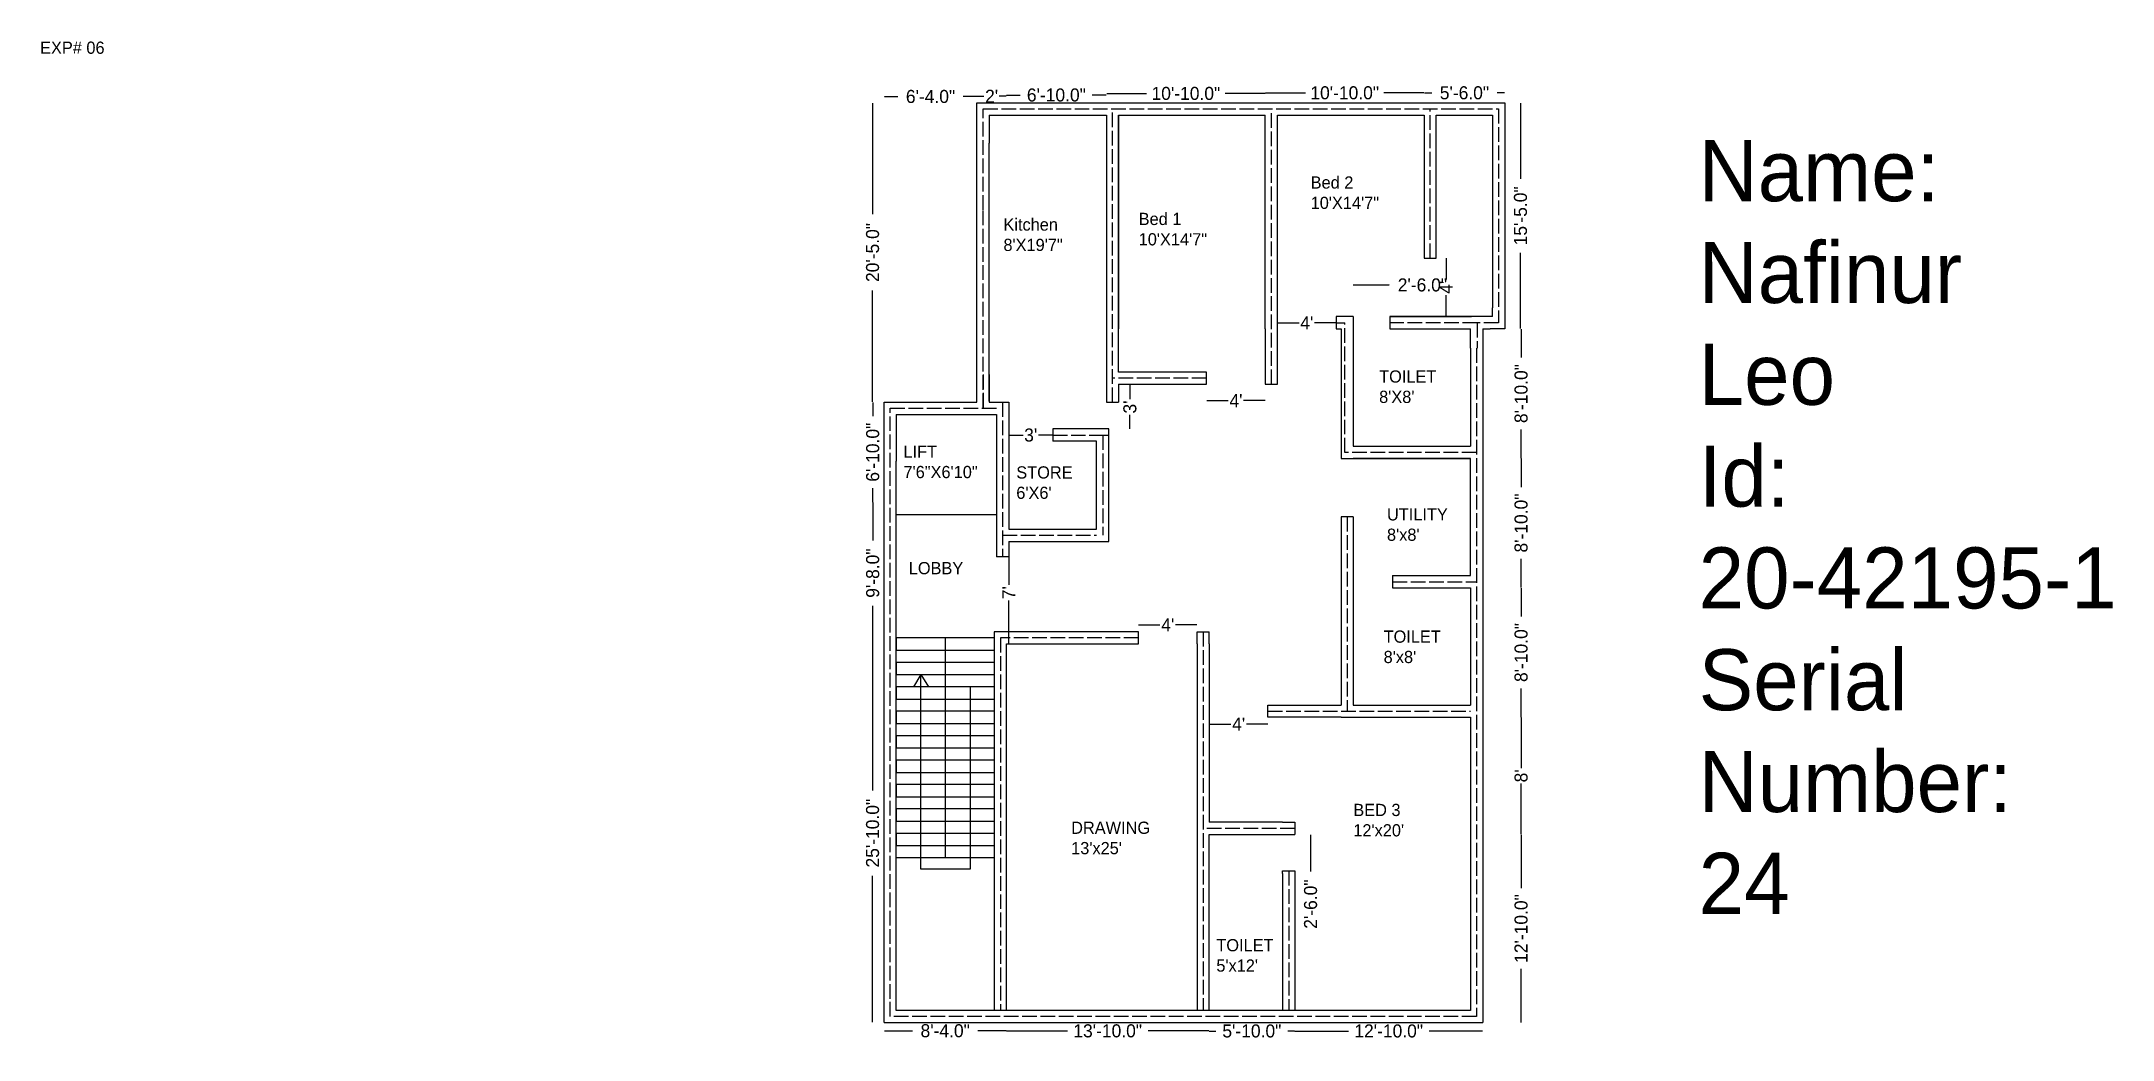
# Model space of a CAD drawing. Header units: feet. Extents: x -335 to 1361, y 86 to 903.
import ezdxf

# ---------------------------------------------------------------- set-up
doc = ezdxf.new("R2010")
doc.units = ezdxf.units.FT
doc.header["$MEASUREMENT"] = 0
doc.linetypes.add('ACAD_ISO02W100', pattern=[15, 12, -3])
doc.dimstyles.get("Standard").update_dxf_attribs({"dimtxt": 10.68, "dimasz": 0.18, "dimexe": 0.18, "dimexo": 0.0625, "dimgap": 0.09, "dimtad": 0, "dimdec": 1, "dimzin": 0, "dimdsep": 46, "dimlunit": 3, "dimtxsty": 'Standard', "dimcen": 0.09, "dimse1": 1, "dimse2": 1, "dimadec": 0, "dimazin": 0, "dimtfac": 1, "dimtdec": 1, "dimtofl": 0, "dimtmove": 0, "dimatfit": 3, "dimfxl": 1, "dimtolj": 1, "dimtzin": 0, "dimarcsym": 0})

# ---------------------------------------------------------------- blocks, each defined once
blk = doc.blocks.new('*D1')
at = {"color": 0, "lineweight": -2}
for p, q in [((355.3, 92.9), (378.3, 92.9)), ((454.9, 92.9), (431.9, 92.9))]:
    blk.add_line(p, q, dxfattribs=at)
at = {"color": 0}
for points in [[(355.3, 92.9), (355.3, 92.8), (355.1, 92.9)], [(454.9, 92.9), (454.9, 92.8), (455.1, 92.9)]]:
    blk.add_solid(points, dxfattribs=at)
at = {"layer": 'Defpoints', "color": 0}
for p in [(355.1, 99.6), (455.1, 99.6), (455.1, 92.9)]:
    blk.add_point(p, dxfattribs=at)
at = {"color": 0, "insert": (405.1, 92.9), "char_height": 10.68, "attachment_point": 5}
blk.add_mtext('\\A1;8\'-4.0"', dxfattribs=at)
blk = doc.blocks.new('*D2')
at = {"color": 0, "lineweight": -2}
for p, q in [((455.3, 92.8), (505.1, 92.8)), ((620.9, 92.8), (571.1, 92.8))]:
    blk.add_line(p, q, dxfattribs=at)
at = {"color": 0}
for points in [[(455.3, 92.8), (455.3, 92.8), (455.1, 92.8)], [(620.9, 92.8), (620.9, 92.8), (621.1, 92.8)]]:
    blk.add_solid(points, dxfattribs=at)
at = {"layer": 'Defpoints', "color": 0}
for p in [(455.1, 99.6), (621.1, 99.6), (621.1, 92.8)]:
    blk.add_point(p, dxfattribs=at)
at = {"color": 0, "insert": (538.1, 92.8), "char_height": 10.68, "attachment_point": 5}
blk.add_mtext('\\A1;13\'-10.0"', dxfattribs=at)
blk = doc.blocks.new('*D3')
at = {"color": 0, "lineweight": -2}
for p, q in [((621.3, 92.7), (626.6, 92.7)), ((690.9, 92.7), (685.5, 92.7))]:
    blk.add_line(p, q, dxfattribs=at)
at = {"color": 0}
for points in [[(621.3, 92.8), (621.3, 92.7), (621.1, 92.7)], [(690.9, 92.8), (690.9, 92.7), (691.1, 92.7)]]:
    blk.add_solid(points, dxfattribs=at)
at = {"layer": 'Defpoints', "color": 0}
for p in [(621.1, 99.6), (691.1, 99.6), (691.1, 92.7)]:
    blk.add_point(p, dxfattribs=at)
at = {"color": 0, "insert": (656.1, 92.7), "char_height": 10.68, "attachment_point": 5}
blk.add_mtext('\\A1;5\'-10.0"', dxfattribs=at)
blk = doc.blocks.new('*D4')
at = {"color": 0, "lineweight": -2}
for p, q in [((691.3, 92.7), (735.1, 92.7)), ((844.9, 92.7), (801.1, 92.7))]:
    blk.add_line(p, q, dxfattribs=at)
at = {"color": 0}
for points in [[(691.3, 92.7), (691.3, 92.7), (691.1, 92.7)], [(844.9, 92.7), (844.9, 92.7), (845.1, 92.7)]]:
    blk.add_solid(points, dxfattribs=at)
at = {"layer": 'Defpoints', "color": 0}
for p in [(691.1, 99.6), (845.1, 99.6), (845.1, 92.7)]:
    blk.add_point(p, dxfattribs=at)
at = {"color": 0, "insert": (768.1, 92.7), "char_height": 10.68, "attachment_point": 5}
blk.add_mtext('\\A1;12\'-10.0"', dxfattribs=at)
blk = doc.blocks.new('*D10')
at = {"color": 0, "lineweight": -2}
for p, q in [((431.3, 858), (436.8, 858)), ((454.9, 858), (449.4, 858))]:
    blk.add_line(p, q, dxfattribs=at)
at = {"color": 0}
for points in [[(431.3, 858), (431.3, 857.9), (431.1, 858)], [(454.9, 858), (454.9, 857.9), (455.1, 858)]]:
    blk.add_solid(points, dxfattribs=at)
at = {"layer": 'Defpoints', "color": 0}
for p in [(431.1, 852.6), (455.1, 858), (455.1, 852.6)]:
    blk.add_point(p, dxfattribs=at)
at = {"color": 0, "insert": (443.1, 858), "char_height": 10.68, "attachment_point": 5}
blk.add_mtext("\\A1;2'", dxfattribs=at)
blk = doc.blocks.new('*D12')
at = {"color": 0, "linetype": 'Continuous', "lineweight": -2}
for p, q in [((457.3, 580.6), (468.8, 580.6)), ((492.9, 580.6), (481.4, 580.6))]:
    blk.add_line(p, q, dxfattribs=at)
at = {"color": 0, "linetype": 'Continuous'}
for points in [[(457.3, 580.6), (457.3, 580.6), (457.1, 580.6)], [(492.9, 580.6), (492.9, 580.6), (493.1, 580.6)]]:
    blk.add_solid(points, dxfattribs=at)
at = {"layer": 'Defpoints', "color": 0, "linetype": 'Continuous'}
for p in [(457.1, 581.4), (493.1, 581.4), (493.1, 580.6)]:
    blk.add_point(p, dxfattribs=at)
at = {"color": 0, "linetype": 'Continuous', "insert": (475.1, 580.6), "char_height": 10.68, "attachment_point": 5}
blk.add_mtext("\\A1;3'", dxfattribs=at)
blk = doc.blocks.new('*D14')
at = {"color": 0, "linetype": 'Continuous', "lineweight": -2}
for p, q in [((556.3, 621.4), (556.3, 609.9)), ((556.3, 585.8), (556.3, 597.3))]:
    blk.add_line(p, q, dxfattribs=at)
at = {"color": 0, "linetype": 'Continuous'}
for points in [[(556.2, 621.4), (556.3, 621.4), (556.3, 621.6)], [(556.2, 585.8), (556.3, 585.8), (556.3, 585.6)]]:
    blk.add_solid(points, dxfattribs=at)
at = {"layer": 'Defpoints', "color": 0, "linetype": 'Continuous'}
for p in [(539.1, 621.6), (556.3, 621.6), (539.1, 585.6)]:
    blk.add_point(p, dxfattribs=at)
at = {"color": 0, "linetype": 'Continuous', "insert": (556.3, 603.6), "char_height": 10.68, "attachment_point": 5, "rotation": 90}
blk.add_mtext("\\A1;3'", dxfattribs=at)
blk = doc.blocks.new('*D15')
at = {"color": 0, "linetype": 'Continuous', "lineweight": -2}
for p, q in [((677.3, 672.6), (694.8, 672.6)), ((724.9, 672.6), (707.4, 672.6))]:
    blk.add_line(p, q, dxfattribs=at)
at = {"color": 0, "linetype": 'Continuous'}
for points in [[(677.3, 672.6), (677.3, 672.5), (677.1, 672.6)], [(724.9, 672.6), (724.9, 672.5), (725.1, 672.6)]]:
    blk.add_solid(points, dxfattribs=at)
at = {"layer": 'Defpoints', "color": 0, "linetype": 'Continuous'}
for p in [(677.1, 672.5), (725.1, 672.6), (725.1, 672.6)]:
    blk.add_point(p, dxfattribs=at)
at = {"color": 0, "linetype": 'Continuous', "insert": (701.1, 672.6), "char_height": 10.68, "attachment_point": 5}
blk.add_mtext("\\A1;4'", dxfattribs=at)
blk = doc.blocks.new('*D16')
at = {"color": 0, "linetype": 'Continuous', "lineweight": -2}
for p, q in [((815.1, 725.4), (815.1, 707.9)), ((815.1, 677.8), (815.1, 695.3))]:
    blk.add_line(p, q, dxfattribs=at)
at = {"color": 0, "linetype": 'Continuous'}
for points in [[(815, 725.4), (815.1, 725.4), (815.1, 725.6)], [(815, 677.8), (815.1, 677.8), (815.1, 677.6)]]:
    blk.add_solid(points, dxfattribs=at)
at = {"layer": 'Defpoints', "color": 0, "linetype": 'Continuous'}
for p in [(802.1, 725.6), (802.1, 677.6), (815.1, 677.6)]:
    blk.add_point(p, dxfattribs=at)
at = {"color": 0, "linetype": 'Continuous', "insert": (815.1, 701.6), "char_height": 10.68, "attachment_point": 5, "rotation": 90}
blk.add_mtext("\\A1;4'", dxfattribs=at)
blk = doc.blocks.new('*D18')
at = {"color": 0, "linetype": 'Continuous', "lineweight": -2}
for p, q in [((704.2, 253.4), (704.2, 223.8)), ((704.2, 223.6), (704.2, 223.4))]:
    blk.add_line(p, q, dxfattribs=at)
at = {"color": 0, "linetype": 'Continuous'}
for points in [[(704.2, 253.4), (704.3, 253.4), (704.2, 253.6)], [(704.2, 223.8), (704.3, 223.8), (704.2, 223.6)]]:
    blk.add_solid(points, dxfattribs=at)
at = {"layer": 'Defpoints', "color": 0, "linetype": 'Continuous'}
for p in [(686.3, 253.6), (686.3, 223.6), (704.2, 223.6)]:
    blk.add_point(p, dxfattribs=at)
at = {"color": 0, "linetype": 'Continuous', "insert": (704.2, 196.6), "char_height": 10.68, "attachment_point": 5, "rotation": 90}
blk.add_mtext('\\A1;2\'-6.0"', dxfattribs=at)
blk = doc.blocks.new('*D19')
at = {"color": 0, "linetype": 'Continuous', "lineweight": -2}
for p, q in [((457.1, 493.4), (457.1, 457.9)), ((457.1, 409.8), (457.1, 445.3))]:
    blk.add_line(p, q, dxfattribs=at)
at = {"color": 0, "linetype": 'Continuous'}
for points in [[(457, 493.4), (457.1, 493.4), (457.1, 493.6)], [(457, 409.8), (457.1, 409.8), (457.1, 409.6)]]:
    blk.add_solid(points, dxfattribs=at)
at = {"layer": 'Defpoints', "color": 0, "linetype": 'Continuous'}
for p in [(457.1, 493.6), (457.1, 409.6), (464.9, 409.6)]:
    blk.add_point(p, dxfattribs=at)
at = {"color": 0, "linetype": 'Continuous', "insert": (457.1, 451.6), "char_height": 10.68, "attachment_point": 5, "rotation": 90}
blk.add_mtext("\\A1;7'", dxfattribs=at)
blk = doc.blocks.new('*D20')
at = {"color": 0, "linetype": 'Continuous', "lineweight": -2}
for p, q in [((619.3, 608.8), (636.8, 608.8)), ((666.9, 608.8), (649.4, 608.8))]:
    blk.add_line(p, q, dxfattribs=at)
at = {"color": 0, "linetype": 'Continuous'}
for points in [[(619.3, 608.8), (619.3, 608.8), (619.1, 608.8)], [(666.9, 608.8), (666.9, 608.8), (667.1, 608.8)]]:
    blk.add_solid(points, dxfattribs=at)
at = {"layer": 'Defpoints', "color": 0, "linetype": 'Continuous'}
for p in [(619.1, 622.3), (667.1, 622.3), (667.1, 608.8)]:
    blk.add_point(p, dxfattribs=at)
at = {"color": 0, "linetype": 'Continuous', "insert": (643.1, 608.8), "char_height": 10.68, "attachment_point": 5}
blk.add_mtext("\\A1;4'", dxfattribs=at)
blk = doc.blocks.new('*D21')
at = {"color": 0, "linetype": 'Continuous', "lineweight": -2}
for p, q in [((563.4, 425.3), (580.9, 425.3)), ((611.1, 425.3), (593.6, 425.3))]:
    blk.add_line(p, q, dxfattribs=at)
at = {"color": 0, "linetype": 'Continuous'}
for points in [[(563.4, 425.3), (563.4, 425.2), (563.3, 425.3)], [(611.1, 425.3), (611.1, 425.2), (611.3, 425.3)]]:
    blk.add_solid(points, dxfattribs=at)
at = {"layer": 'Defpoints', "color": 0, "linetype": 'Continuous'}
for p in [(611.3, 425.3), (563.3, 414.6), (611.3, 414.6)]:
    blk.add_point(p, dxfattribs=at)
at = {"color": 0, "linetype": 'Continuous', "insert": (587.3, 425.3), "char_height": 10.68, "attachment_point": 5}
blk.add_mtext("\\A1;4'", dxfattribs=at)
blk = doc.blocks.new('*D22')
at = {"color": 0, "linetype": 'Continuous', "lineweight": -2}
for p, q in [((621.4, 344), (639, 344)), ((669.1, 344), (651.6, 344))]:
    blk.add_line(p, q, dxfattribs=at)
at = {"color": 0, "linetype": 'Continuous'}
for points in [[(621.4, 344.1), (621.4, 344), (621.3, 344)], [(669.1, 344.1), (669.1, 344), (669.3, 344)]]:
    blk.add_solid(points, dxfattribs=at)
at = {"layer": 'Defpoints', "color": 0, "linetype": 'Continuous'}
for p in [(621.3, 351.8), (669.3, 351.8), (669.3, 344)]:
    blk.add_point(p, dxfattribs=at)
at = {"color": 0, "linetype": 'Continuous', "insert": (645.3, 344), "char_height": 10.68, "attachment_point": 5}
blk.add_mtext("\\A1;4'", dxfattribs=at)
blk = doc.blocks.new('*D23')
at = {"color": 0, "linetype": 'Continuous', "lineweight": -2}
for p, q in [((455.3, 859), (466.6, 859)), ((536.9, 859), (525.5, 859))]:
    blk.add_line(p, q, dxfattribs=at)
at = {"color": 0, "linetype": 'Continuous'}
for points in [[(455.3, 859), (455.3, 858.9), (455.1, 859)], [(536.9, 859), (536.9, 858.9), (537.1, 859)]]:
    blk.add_solid(points, dxfattribs=at)
at = {"layer": 'Defpoints', "color": 0, "linetype": 'Continuous'}
for p in [(455.1, 852.6), (537.1, 859), (537.1, 852.6)]:
    blk.add_point(p, dxfattribs=at)
at = {"color": 0, "linetype": 'Continuous', "insert": (496.1, 859), "char_height": 10.68, "attachment_point": 5}
blk.add_mtext('\\A1;6\'-10.0"', dxfattribs=at)
blk = doc.blocks.new('*D24')
at = {"color": 0, "linetype": 'Continuous', "lineweight": -2}
for p, q in [((537.3, 860.3), (569.9, 860.3)), ((666.9, 860.3), (634.2, 860.3))]:
    blk.add_line(p, q, dxfattribs=at)
at = {"color": 0, "linetype": 'Continuous'}
for points in [[(537.3, 860.4), (537.3, 860.3), (537.1, 860.3)], [(666.9, 860.4), (666.9, 860.3), (667.1, 860.3)]]:
    blk.add_solid(points, dxfattribs=at)
at = {"layer": 'Defpoints', "color": 0, "linetype": 'Continuous'}
for p in [(537.1, 852.6), (667.1, 860.3), (667.1, 852.6)]:
    blk.add_point(p, dxfattribs=at)
at = {"color": 0, "linetype": 'Continuous', "insert": (602.1, 860.3), "char_height": 10.68, "attachment_point": 5}
blk.add_mtext('\\A1;10\'-10.0"', dxfattribs=at)
blk = doc.blocks.new('*D25')
at = {"color": 0, "linetype": 'Continuous', "lineweight": -2}
for p, q in [((667.3, 860.8), (699.9, 860.8)), ((796.9, 860.8), (764.2, 860.8))]:
    blk.add_line(p, q, dxfattribs=at)
at = {"color": 0, "linetype": 'Continuous'}
for points in [[(667.3, 860.8), (667.3, 860.8), (667.1, 860.8)], [(796.9, 860.8), (796.9, 860.8), (797.1, 860.8)]]:
    blk.add_solid(points, dxfattribs=at)
at = {"layer": 'Defpoints', "color": 0, "linetype": 'Continuous'}
for p in [(667.1, 852.6), (797.1, 860.8), (797.1, 852.6)]:
    blk.add_point(p, dxfattribs=at)
at = {"color": 0, "linetype": 'Continuous', "insert": (732.1, 860.8), "char_height": 10.68, "attachment_point": 5}
blk.add_mtext('\\A1;10\'-10.0"', dxfattribs=at)
blk = doc.blocks.new('*D26')
at = {"color": 0, "linetype": 'Continuous', "lineweight": -2}
for p, q in [((797.3, 860.8), (803.3, 860.8)), ((862.9, 860.8), (856.9, 860.8))]:
    blk.add_line(p, q, dxfattribs=at)
at = {"color": 0, "linetype": 'Continuous'}
for points in [[(797.3, 860.8), (797.3, 860.8), (797.1, 860.8)], [(862.9, 860.8), (862.9, 860.8), (863.1, 860.8)]]:
    blk.add_solid(points, dxfattribs=at)
at = {"layer": 'Defpoints', "color": 0, "linetype": 'Continuous'}
for p in [(797.1, 852.6), (863.1, 860.8), (863.1, 852.6)]:
    blk.add_point(p, dxfattribs=at)
at = {"color": 0, "linetype": 'Continuous', "insert": (830.1, 860.8), "char_height": 10.68, "attachment_point": 5}
blk.add_mtext('\\A1;5\'-6.0"', dxfattribs=at)
blk = doc.blocks.new('*D27')
at = {"color": 0, "linetype": 'Continuous', "lineweight": -2}
for p, q in [((876, 852.4), (876, 790.5)), ((876, 667.8), (876, 729.8))]:
    blk.add_line(p, q, dxfattribs=at)
at = {"color": 0, "linetype": 'Continuous'}
for points in [[(876, 852.4), (876.1, 852.4), (876, 852.6)], [(876, 667.8), (876.1, 667.8), (876, 667.6)]]:
    blk.add_solid(points, dxfattribs=at)
at = {"layer": 'Defpoints', "color": 0, "linetype": 'Continuous'}
for p in [(863.1, 852.6), (863.1, 667.6), (876, 667.6)]:
    blk.add_point(p, dxfattribs=at)
at = {"color": 0, "linetype": 'Continuous', "insert": (876, 760.1), "char_height": 10.68, "attachment_point": 5, "rotation": 90}
blk.add_mtext('\\A1;15\'-5.0"', dxfattribs=at)
blk = doc.blocks.new('*D28')
at = {"color": 0, "linetype": 'Continuous', "lineweight": -2}
for p, q in [((876.5, 667.4), (876.5, 644.1)), ((876.5, 561.8), (876.5, 585.2))]:
    blk.add_line(p, q, dxfattribs=at)
at = {"color": 0, "linetype": 'Continuous'}
for points in [[(876.5, 667.4), (876.5, 667.4), (876.5, 667.6)], [(876.5, 561.8), (876.5, 561.8), (876.5, 561.6)]]:
    blk.add_solid(points, dxfattribs=at)
at = {"layer": 'Defpoints', "color": 0, "linetype": 'Continuous'}
for p in [(845.1, 667.6), (845.1, 561.6), (876.5, 561.6)]:
    blk.add_point(p, dxfattribs=at)
at = {"color": 0, "linetype": 'Continuous', "insert": (876.5, 614.6), "char_height": 10.68, "attachment_point": 5, "rotation": 90}
blk.add_mtext('\\A1;8\'-10.0"', dxfattribs=at)
blk = doc.blocks.new('*D29')
at = {"color": 0, "linetype": 'Continuous', "lineweight": -2}
for p, q in [((876.5, 561.4), (876.5, 538.1)), ((876.5, 455.8), (876.5, 479.2))]:
    blk.add_line(p, q, dxfattribs=at)
at = {"color": 0, "linetype": 'Continuous'}
for points in [[(876.5, 561.4), (876.5, 561.4), (876.5, 561.6)], [(876.5, 455.8), (876.5, 455.8), (876.5, 455.6)]]:
    blk.add_solid(points, dxfattribs=at)
at = {"layer": 'Defpoints', "color": 0, "linetype": 'Continuous'}
for p in [(845.1, 561.6), (845.1, 455.6), (876.5, 455.6)]:
    blk.add_point(p, dxfattribs=at)
at = {"color": 0, "linetype": 'Continuous', "insert": (876.5, 508.6), "char_height": 10.68, "attachment_point": 5, "rotation": 90}
blk.add_mtext('\\A1;8\'-10.0"', dxfattribs=at)
blk = doc.blocks.new('*D30')
at = {"color": 0, "linetype": 'Continuous', "lineweight": -2}
for p, q in [((876.5, 455.4), (876.5, 432.1)), ((876.5, 349.8), (876.5, 373.2))]:
    blk.add_line(p, q, dxfattribs=at)
at = {"color": 0, "linetype": 'Continuous'}
for points in [[(876.5, 455.4), (876.5, 455.4), (876.5, 455.6)], [(876.5, 349.8), (876.5, 349.8), (876.5, 349.6)]]:
    blk.add_solid(points, dxfattribs=at)
at = {"layer": 'Defpoints', "color": 0, "linetype": 'Continuous'}
for p in [(845.1, 455.6), (845.1, 349.6), (876.5, 349.6)]:
    blk.add_point(p, dxfattribs=at)
at = {"color": 0, "linetype": 'Continuous', "insert": (876.5, 402.6), "char_height": 10.68, "attachment_point": 5, "rotation": 90}
blk.add_mtext('\\A1;8\'-10.0"', dxfattribs=at)
blk = doc.blocks.new('*D31')
at = {"color": 0, "linetype": 'Continuous', "lineweight": -2}
for p, q in [((738.9, 703.5), (768.5, 703.5)), ((768.7, 703.5), (768.9, 703.5)), ((876.5, 349.4), (876.5, 307.9)), ((876.5, 253.8), (876.5, 295.3))]:
    blk.add_line(p, q, dxfattribs=at)
at = {"color": 0, "linetype": 'Continuous'}
for points in [[(738.9, 703.5), (738.9, 703.4), (738.7, 703.5)], [(768.5, 703.5), (768.5, 703.4), (768.7, 703.5)], [(876.5, 349.4), (876.5, 349.4), (876.5, 349.6)], [(876.5, 253.8), (876.5, 253.8), (876.5, 253.6)]]:
    blk.add_solid(points, dxfattribs=at)
at = {"layer": 'Defpoints', "color": 0, "linetype": 'Continuous'}
for p in [(768.7, 703.5), (738.7, 677.4), (768.7, 677.4), (845.1, 349.6), (845.1, 253.6), (876.5, 253.6)]:
    blk.add_point(p, dxfattribs=at)
at = {"color": 0, "linetype": 'Continuous', "insert": (795.7, 703.5), "char_height": 10.68, "attachment_point": 5}
blk.add_mtext('\\A1;2\'-6.0"', dxfattribs=at)
at = {"color": 0, "linetype": 'Continuous', "insert": (876.5, 301.6), "char_height": 10.68, "attachment_point": 5, "rotation": 90}
blk.add_mtext("\\A1;8'", dxfattribs=at)
blk = doc.blocks.new('*D32')
at = {"color": 0, "linetype": 'Continuous', "lineweight": -2}
for p, q in [((876.5, 253.4), (876.5, 209.6)), ((876.5, 99.8), (876.5, 143.6))]:
    blk.add_line(p, q, dxfattribs=at)
at = {"color": 0, "linetype": 'Continuous'}
for points in [[(876.5, 253.4), (876.5, 253.4), (876.5, 253.6)], [(876.5, 99.8), (876.5, 99.8), (876.5, 99.6)]]:
    blk.add_solid(points, dxfattribs=at)
at = {"layer": 'Defpoints', "color": 0, "linetype": 'Continuous'}
for p in [(845.1, 253.6), (845.1, 99.6), (876.5, 99.6)]:
    blk.add_point(p, dxfattribs=at)
at = {"color": 0, "linetype": 'Continuous', "insert": (876.5, 176.6), "char_height": 10.68, "attachment_point": 5, "rotation": 90}
blk.add_mtext('\\A1;12\'-10.0"', dxfattribs=at)
blk = doc.blocks.new('*D33')
at = {"color": 0, "linetype": 'Continuous', "lineweight": -2}
for p, q in [((345.7, 409.5), (345.7, 289.5)), ((345.7, 99.9), (345.7, 219.9))]:
    blk.add_line(p, q, dxfattribs=at)
at = {"color": 0, "linetype": 'Continuous'}
for points in [[(345.7, 409.5), (345.7, 409.5), (345.7, 409.7)], [(345.7, 99.9), (345.7, 99.9), (345.7, 99.7)]]:
    blk.add_solid(points, dxfattribs=at)
at = {"layer": 'Defpoints', "color": 0, "linetype": 'Continuous'}
for p in [(355.1, 409.7), (345.7, 99.7), (355.2, 99.7)]:
    blk.add_point(p, dxfattribs=at)
at = {"color": 0, "linetype": 'Continuous', "insert": (345.7, 254.7), "char_height": 10.68, "attachment_point": 5, "rotation": 90}
blk.add_mtext('\\A1;25\'-10.0"', dxfattribs=at)
blk = doc.blocks.new('*D34')
at = {"color": 0, "linetype": 'Continuous', "lineweight": -2}
for p, q in [((345.8, 525.4), (345.8, 494.4)), ((345.8, 409.8), (345.8, 440.8))]:
    blk.add_line(p, q, dxfattribs=at)
at = {"color": 0, "linetype": 'Continuous'}
for points in [[(345.8, 525.4), (345.8, 525.4), (345.8, 525.6)], [(345.8, 409.8), (345.8, 409.8), (345.8, 409.6)]]:
    blk.add_solid(points, dxfattribs=at)
at = {"layer": 'Defpoints', "color": 0, "linetype": 'Continuous'}
for p in [(345.8, 525.6), (355.1, 525.6), (355.1, 409.6)]:
    blk.add_point(p, dxfattribs=at)
at = {"color": 0, "linetype": 'Continuous', "insert": (345.8, 467.6), "char_height": 10.68, "attachment_point": 5, "rotation": 90}
blk.add_mtext('\\A1;9\'-8.0"', dxfattribs=at)
blk = doc.blocks.new('*D35')
at = {"color": 0, "linetype": 'Continuous', "lineweight": -2}
for p, q in [((345.8, 607.4), (345.8, 596.1)), ((345.8, 525.8), (345.8, 537.2))]:
    blk.add_line(p, q, dxfattribs=at)
at = {"color": 0, "linetype": 'Continuous'}
for points in [[(345.8, 607.4), (345.8, 607.4), (345.8, 607.6)], [(345.8, 525.8), (345.8, 525.8), (345.8, 525.6)]]:
    blk.add_solid(points, dxfattribs=at)
at = {"layer": 'Defpoints', "color": 0, "linetype": 'Continuous'}
for p in [(345.8, 607.6), (355.1, 607.6), (355.1, 525.6)]:
    blk.add_point(p, dxfattribs=at)
at = {"color": 0, "linetype": 'Continuous', "insert": (345.8, 566.6), "char_height": 10.68, "attachment_point": 5, "rotation": 90}
blk.add_mtext('\\A1;6\'-10.0"', dxfattribs=at)
blk = doc.blocks.new('*D36')
at = {"color": 0, "linetype": 'Continuous', "lineweight": -2}
for p, q in [((355.3, 857.8), (366.3, 857.8)), ((430.9, 857.8), (419.9, 857.8))]:
    blk.add_line(p, q, dxfattribs=at)
at = {"color": 0, "linetype": 'Continuous'}
for points in [[(355.3, 857.9), (355.3, 857.8), (355.1, 857.8)], [(430.9, 857.9), (430.9, 857.8), (431.1, 857.8)]]:
    blk.add_solid(points, dxfattribs=at)
at = {"layer": 'Defpoints', "color": 0, "linetype": 'Continuous'}
for p in [(431.1, 857.8), (355.1, 607.6), (431.1, 607.6)]:
    blk.add_point(p, dxfattribs=at)
at = {"color": 0, "linetype": 'Continuous', "insert": (393.1, 857.8), "char_height": 10.68, "attachment_point": 5}
blk.add_mtext('\\A1;6\'-4.0"', dxfattribs=at)
blk = doc.blocks.new('*D37')
at = {"color": 0, "linetype": 'Continuous', "lineweight": -2}
for p, q in [((345.7, 852.4), (345.7, 761.4)), ((345.7, 607.8), (345.7, 698.9))]:
    blk.add_line(p, q, dxfattribs=at)
at = {"color": 0, "linetype": 'Continuous'}
for points in [[(345.7, 852.4), (345.7, 852.4), (345.7, 852.6)], [(345.7, 607.8), (345.7, 607.8), (345.7, 607.6)]]:
    blk.add_solid(points, dxfattribs=at)
at = {"layer": 'Defpoints', "color": 0, "linetype": 'Continuous'}
for p in [(345.7, 852.6), (431.1, 852.6), (431.1, 607.6)]:
    blk.add_point(p, dxfattribs=at)
at = {"color": 0, "linetype": 'Continuous', "insert": (345.7, 730.1), "char_height": 10.68, "attachment_point": 5, "rotation": 90}
blk.add_mtext('\\A1;20\'-5.0"', dxfattribs=at)

msp = doc.modelspace()

# ---------------------------------------------------------------- linework, layer by layer
for p, q in [((431.08, 607.62), (431.08, 852.62)), ((431.08, 852.62), (455.08, 852.62)), ((455.08, 852.62), (537.08, 852.62)), ((537.08, 852.62), (667.08, 852.62)), ((667.08, 852.62), (797.08, 852.62)), ((797.08, 852.62), (863.08, 852.62)), ((863.08, 852.62), (863.08, 667.62)), ((441.08, 842.62), (441.08, 819.66)), ((807.08, 842.62), (839.48, 842.62)), ((839.48, 842.62), (853.08, 842.62)), ((853.08, 842.62), (853.08, 684.81)), ((441.08, 608.29), (441.08, 819.66)), ((853.08, 677.62), (853.08, 684.81)), ((835.1, 651.67), (835.1, 667.58)), ((853.08, 677.62), (835.86, 677.62)), ((845.08, 667.62), (845.08, 561.62)), ((845.08, 667.62), (851.08, 667.62)), ((863.08, 667.62), (851.08, 667.62)), ((835.1, 651.67), (835.1, 571.57)), ((441.08, 630.34), (441.08, 607.62)), ((355.08, 525.62), (355.08, 607.62)), ((355.08, 607.62), (431.08, 607.62)), ((365.08, 597.59), (365.08, 559.14)), ((365.08, 597.59), (431.92, 597.59)), ((431.92, 597.59), (441.08, 597.59)), ((845.08, 561.62), (845.08, 455.62)), ((365.08, 119.05), (365.08, 559.14)), ((355.08, 409.62), (355.08, 525.62)), ((845.08, 455.62), (845.08, 349.62)), ((355.08, 99.62), (355.08, 409.72)), ((835.1, 349.57), (835.1, 119.53)), ((845.08, 349.62), (845.08, 253.62)), ((845.08, 253.62), (845.08, 99.62)), ((365.08, 109.62), (365.08, 119.05)), ((835.1, 119.53), (835.1, 109.62)), ((707.37, 109.62), (365.08, 109.62)), ((835.1, 109.62), (707.37, 109.62)), ((355.08, 99.75), (355.18, 99.75)), ((355.08, 99.62), (455.08, 99.62)), ((455.08, 99.62), (621.08, 99.62)), ((621.08, 99.62), (691.08, 99.62)), ((691.08, 99.62), (845.08, 99.62))]:
    msp.add_line(p, q)
at = {"linetype": 'ACAD_ISO02W100'}
for p, q in [((436.08, 765.06), (436.08, 847.62)), ((436.08, 847.62), (858.08, 847.62)), ((542.08, 607.62), (542.08, 847.62)), ((672.08, 622.22), (672.08, 847.62)), ((802.08, 725.59), (802.08, 847.62)), ((858.08, 847.62), (858.08, 672.62)), ((436.08, 602.6), (436.08, 765.06)), ((725.12, 672.57), (732.13, 672.57)), ((732.13, 566.24), (732.13, 672.57)), ((840.47, 672.6), (769.14, 672.58)), ((858.08, 672.62), (840.47, 672.6)), ((840.47, 672.6), (840.47, 651.67)), ((840.09, 651.67), (840.09, 104.62)), ((436.08, 630.34), (436.08, 602.6)), ((619.08, 627.26), (542.08, 627.26)), ((360.08, 463.97), (360.08, 602.6)), ((360.08, 602.6), (436.08, 602.6)), ((436.08, 602.6), (447.12, 602.6)), ((441.08, 607.62), (447.08, 607.62)), ((441.08, 597.59), (447.12, 597.59)), ((447.08, 607.62), (457.08, 607.62)), ((447.12, 597.59), (447.12, 507.62)), ((452.08, 607.62), (452.08, 480.97)), ((493.08, 580.62), (529.08, 580.62)), ((529.08, 580.62), (539.08, 580.62)), ((534.08, 580.62), (534.08, 498.72)), ((840.09, 566.24), (732.13, 566.24)), ((734.1, 513.57), (734.1, 354.57)), ((452.08, 498.61), (529.08, 498.61)), ((457.08, 480.97), (447.08, 480.97)), ((360.08, 119.05), (360.08, 463.97)), ((771.11, 460.57), (840.09, 460.57)), ((563.26, 414.62), (450.26, 414.62)), ((450.26, 414.62), (450.26, 109.62)), ((616.26, 419.62), (616.26, 109.62)), ((669.3, 354.57), (835.11, 354.57)), ((691.26, 258.62), (616.26, 258.62)), ((686.26, 223.78), (686.26, 109.62)), ((360.08, 104.62), (360.08, 119.05)), ((840.09, 104.62), (360.08, 104.62))]:
    msp.add_line(p, q, dxfattribs=at)
at = {"linetype": 'Continuous'}
for p, q in [((441.08, 842.62), (537.08, 842.62)), ((537.08, 842.62), (537.08, 607.62)), ((547.08, 842.62), (547.08, 842.62)), ((547.08, 632.26), (547.08, 842.62)), ((547.08, 842.62), (547.08, 673.92)), ((547.08, 842.62), (547.08, 667.62)), ((547.08, 842.62), (667.08, 842.62)), ((667.08, 667.62), (667.08, 842.62)), ((677.08, 622.22), (677.08, 842.62)), ((677.08, 842.62), (797.08, 842.62)), ((797.08, 842.62), (797.08, 725.59)), ((807.08, 725.59), (807.08, 842.59)), ((797.08, 725.59), (807.08, 725.59)), ((667.08, 667.62), (667.08, 622.22)), ((739.14, 677.58), (725.12, 677.58)), ((725.12, 677.58), (725.12, 667.57)), ((725.12, 667.57), (729.1, 667.57)), ((729.1, 667.57), (729.1, 571.57)), ((739.1, 667.57), (739.1, 571.57)), ((739.14, 677.58), (739.14, 667.58)), ((769.14, 677.58), (835.86, 677.62)), ((835.86, 677.62), (769.14, 677.58)), ((769.14, 677.58), (769.14, 667.58)), ((769.14, 667.58), (835.14, 667.58)), ((619.08, 632.26), (547.08, 632.26)), ((619.08, 622.26), (619.08, 632.26)), ((547.08, 622.26), (619.08, 622.26)), ((547.08, 622.26), (547.08, 607.62)), ((667.08, 622.22), (677.08, 622.22)), ((447.12, 597.59), (447.12, 507.59)), ((457.08, 607.62), (457.08, 507.62)), ((537.08, 607.62), (547.08, 607.62)), ((539.08, 585.62), (493.08, 585.62)), ((493.08, 585.62), (493.08, 575.62)), ((539.08, 575.62), (539.08, 585.62)), ((529.08, 575.62), (493.08, 575.62)), ((529.08, 503.62), (529.08, 575.62)), ((539.08, 493.62), (539.08, 575.62)), ((729.1, 571.57), (729.1, 561.57)), ((729.1, 561.57), (835.1, 561.57)), ((739.1, 571.57), (835.1, 571.57)), ((835.1, 561.57), (739.1, 561.57)), ((835.1, 465.57), (835.1, 561.57)), ((365.08, 515.57), (447.12, 515.57)), ((739.1, 513.57), (729.1, 513.57)), ((729.1, 513.57), (729.1, 359.57)), ((739.1, 513.57), (739.1, 465.57)), ((447.12, 507.59), (447.12, 480.99)), ((457.08, 507.62), (457.08, 503.62)), ((457.08, 503.62), (529.08, 503.62)), ((457.08, 493.62), (457.08, 480.92)), ((457.08, 493.62), (457.08, 493.62)), ((457.08, 493.62), (529.08, 493.62)), ((529.08, 493.62), (539.08, 493.62)), ((739.1, 465.57), (739.1, 359.57)), ((771.11, 465.57), (835.1, 465.57)), ((771.11, 465.57), (771.11, 455.57)), ((771.11, 455.57), (835.11, 455.57)), ((835.11, 455.57), (835.11, 359.57)), ((445.26, 414.5), (365.08, 414.5)), ((365.08, 414.5), (365.08, 404.5)), ((405.17, 414.5), (405.17, 234.5)), ((455.26, 419.62), (445.26, 419.62)), ((445.26, 419.62), (445.26, 109.62)), ((563.26, 419.62), (455.26, 419.62)), ((455.26, 109.62), (455.26, 409.62)), ((455.26, 409.62), (563.26, 409.62)), ((563.26, 409.62), (563.26, 419.62)), ((611.26, 419.62), (621.26, 419.62)), ((611.26, 409.62), (611.26, 419.62)), ((611.26, 409.62), (611.26, 109.62)), ((621.26, 409.62), (621.26, 419.62)), ((621.26, 409.62), (621.26, 263.62)), ((365.08, 404.5), (445.28, 404.5)), ((445.28, 394.5), (365.08, 394.5)), ((365.08, 394.5), (365.08, 384.5)), ((445.28, 404.5), (445.28, 394.5)), ((365.08, 384.5), (445.28, 384.5)), ((445.28, 374.5), (365.08, 374.5)), ((365.08, 374.5), (365.08, 364.5)), ((385.11, 384.5), (379.06, 374.5)), ((385.11, 225.1), (385.11, 384.5)), ((385.11, 384.5), (391.4, 374.5)), ((425.56, 374.5), (425.56, 225.1)), ((445.28, 384.5), (445.28, 374.5)), ((365.08, 364.5), (445.28, 364.5)), ((445.28, 364.5), (445.28, 354.5)), ((669.3, 349.57), (669.3, 359.57)), ((669.3, 359.57), (729.1, 359.57)), ((739.1, 359.57), (835.1, 359.57)), ((445.28, 354.5), (365.08, 354.5)), ((365.08, 354.5), (365.08, 344.5)), ((365.08, 344.5), (445.28, 344.5)), ((445.28, 344.5), (445.28, 334.5)), ((729.1, 349.57), (669.3, 349.57)), ((729.1, 349.57), (835.1, 349.57)), ((445.28, 334.5), (365.08, 334.5)), ((365.08, 334.5), (365.08, 324.5)), ((365.08, 324.5), (445.28, 324.5)), ((445.28, 324.5), (445.28, 314.5)), ((445.28, 314.5), (365.08, 314.5)), ((365.08, 314.5), (365.08, 304.5)), ((365.08, 304.5), (445.28, 304.5)), ((445.28, 294.5), (365.08, 294.5)), ((365.08, 294.5), (365.08, 284.5)), ((445.28, 304.5), (445.28, 294.5)), ((365.08, 284.5), (445.28, 284.5)), ((445.28, 274.5), (365.08, 274.5)), ((365.08, 274.5), (365.08, 264.5)), ((445.28, 284.5), (445.28, 274.5)), ((365.08, 264.5), (445.28, 264.5)), ((445.28, 254.5), (365.08, 254.5)), ((365.08, 254.5), (365.08, 244.5)), ((445.28, 264.5), (445.28, 254.5)), ((681.26, 263.62), (621.26, 263.62)), ((681.26, 263.62), (691.26, 263.62)), ((691.26, 263.62), (691.26, 253.62)), ((365.08, 244.5), (445.28, 244.5)), ((445.28, 244.5), (445.28, 234.5)), ((621.26, 109.62), (621.26, 253.62)), ((621.26, 253.62), (681.26, 253.62)), ((681.26, 253.62), (691.26, 253.62)), ((445.28, 234.5), (364.58, 234.5)), ((425.56, 225.1), (385.11, 225.1)), ((681.26, 223.78), (691.26, 223.78)), ((681.26, 221.62), (681.26, 223.78)), ((681.26, 221.62), (681.26, 109.62)), ((691.26, 223.78), (691.26, 221.62)), ((691.26, 221.62), (691.26, 109.62))]:
    msp.add_line(p, q, dxfattribs=at)

# ---------------------------------------------------------------- texts
at = {"linetype": 'Continuous', "attachment_point": 1}
for s, insert, char_height, width in [('EXP# 06', (-335.72, 902.78), 10, 440.1889), ('{\\C1;Name: Nafinur Leo\\PId: 20-42195-1\\PSerial Number: 24}', (1021.85, 822.08), 50, 203.5413), ('{\\C1;Bed 2^J10\'X14\'7"}', (704.24, 792.44), 10, 81.3103), ('{\\C1;Bed 1^J10\'X14\'7"}', (563.48, 762.6), 10, 91.8761), ('{\\C1;Kitchen^J8\'X19\'7"}', (452.77, 758.01), 10, 77.6353), ("{\\C1;TOILET^J8'X8'}", (760.28, 633.6), 10, 84.0666), ('{\\C1;LIFT^J7\'6"X6\'10}"', (370.96, 572.04), 10, 76.1582), ("{\\C1;STORE^J6'X6'}", (463.3, 555.05), 10, 65.78), ("{\\C1;UTILITY^J8'x8'}", (766.71, 520.72), 10, 80.8509), ('{\\C1;LOBBY}', (375.3, 476.69), 10, 62.9351), ("{\\C1;TOILET\\P8'x8'}", (763.95, 420.64), 10, 81.3103), ("{\\C1;BED 3\\P12'x20'}", (739.15, 278.72), 10, 80.3916), ("{\\C1;DRAWING^J13'x25'}", (508.21, 264.14), 10, 134.139), ("{\\C1;TOILET^J5'x12'}", (627.04, 167.99), 10, 48.6943)]:
    msp.add_mtext(s, dxfattribs=dict(at, insert=insert, char_height=char_height, width=width))

# ---------------------------------------------------------------- dimensions: what is measured, and where the dimension line sits
at = {"linetype": 'Continuous'}
for base, p1, p2, picture, middle in [((431.08, 857.83), (355.08, 607.62), (431.08, 607.62), '*D36', (393.08, 857.83)), ((537.08, 858.97), (455.08, 852.62), (537.08, 852.62), '*D23', (496.08, 858.97)), ((667.08, 860.34), (537.08, 852.62), (667.08, 852.62), '*D24', (602.08, 860.34)), ((797.08, 860.8), (667.08, 852.62), (797.08, 852.62), '*D25', (732.08, 860.8)), ((863.08, 860.8), (797.08, 852.62), (863.08, 852.62), '*D26', (830.08, 860.8)), ((725.12, 672.57), (677.08, 672.46), (725.12, 672.57), '*D15', (701.1, 672.57)), ((667.08, 608.81), (619.08, 622.26), (667.08, 622.26), '*D20', (643.08, 608.81)), ((493.08, 580.62), (457.08, 581.45), (493.08, 581.45), '*D12', (475.08, 580.62)), ((611.26, 425.28), (563.26, 414.62), (611.26, 414.62), '*D21', (587.26, 425.28)), ((669.3, 344.02), (621.26, 351.82), (669.3, 351.82), '*D22', (645.28, 344.02))]:
    dim = msp.add_linear_dim(base=base, p1=p1, p2=p2, dimstyle='Standard', dxfattribs=at)
    dim.commit()
    dim.dimension.update_dxf_attribs({"geometry": picture, "text_midpoint": middle})
for base, p1, p2, picture, middle in [((455.08, 857.97), (431.08, 852.62), (455.08, 852.62), '*D10', (443.08, 857.97)), ((455.08, 92.87), (355.08, 99.62), (455.08, 99.62), '*D1', (405.08, 92.87)), ((621.08, 92.79), (455.08, 99.62), (621.08, 99.62), '*D2', (538.08, 92.79)), ((691.08, 92.72), (621.08, 99.62), (691.08, 99.62), '*D3', (656.08, 92.72)), ((845.08, 92.71), (691.08, 99.62), (845.08, 99.62), '*D4', (768.08, 92.71))]:
    dim = msp.add_linear_dim(base=base, p1=p1, p2=p2, dimstyle='Standard')
    dim.commit()
    dim.dimension.update_dxf_attribs({"geometry": picture, "text_midpoint": middle})
for base, p1, p2, picture, middle in [((345.72, 852.62), (431.08, 607.62), (431.08, 852.62), '*D37', (345.72, 730.12)), ((876.03, 667.62), (863.08, 852.62), (863.08, 667.62), '*D27', (876.03, 760.12)), ((815.08, 677.6), (802.08, 725.59), (802.11, 677.6), '*D16', (815.08, 701.6)), ((876.48, 253.62), (845.08, 349.62), (845.08, 253.62), '*D31', (876.48, 301.62)), ((876.48, 561.62), (845.08, 667.62), (845.08, 561.62), '*D28', (876.48, 614.62)), ((556.27, 621.62), (539.08, 585.62), (539.08, 621.62), '*D14', (556.27, 603.62)), ((345.82, 607.62), (355.08, 525.62), (355.08, 607.62), '*D35', (345.82, 566.62)), ((876.48, 455.62), (845.08, 561.62), (845.08, 455.62), '*D29', (876.48, 508.62)), ((345.82, 525.62), (355.08, 409.62), (355.08, 525.62), '*D34', (345.82, 467.62)), ((876.48, 349.62), (845.08, 455.62), (845.08, 349.62), '*D30', (876.48, 402.62)), ((345.7, 99.75), (355.08, 409.72), (355.18, 99.75), '*D33', (345.7, 254.73)), ((876.48, 99.62), (845.08, 253.62), (845.08, 99.62), '*D32', (876.48, 176.62))]:
    dim = msp.add_linear_dim(base=base, p1=p1, p2=p2, angle=90, dimstyle='Standard', dxfattribs=at)
    dim.commit()
    dim.dimension.update_dxf_attribs({"geometry": picture, "text_midpoint": middle})
for p1, p2, distance, picture, middle in [((738.72, 677.38), (768.73, 677.38), 26.07, '*D31', (795.7, 703.45)), ((686.26, 253.62), (686.26, 223.6), 17.98, '*D18', (704.24, 196.63))]:
    dim = msp.add_aligned_dim(p1=p1, p2=p2, distance=distance, dimstyle='Standard', dxfattribs=at)
    dim.commit()
    dim.dimension.update_dxf_attribs({"geometry": picture, "text_midpoint": middle})
dim = msp.add_linear_dim(base=(457.08, 409.62), p1=(457.08, 493.62), p2=(464.86, 409.62), angle=90, dimstyle='Standard', dxfattribs=at)
dim.commit()
dim.dimension.update_dxf_attribs({"geometry": '*D19', "text_midpoint": (457.08, 451.62), "dimtype": 160})

doc.saveas('drawing.dxf')
